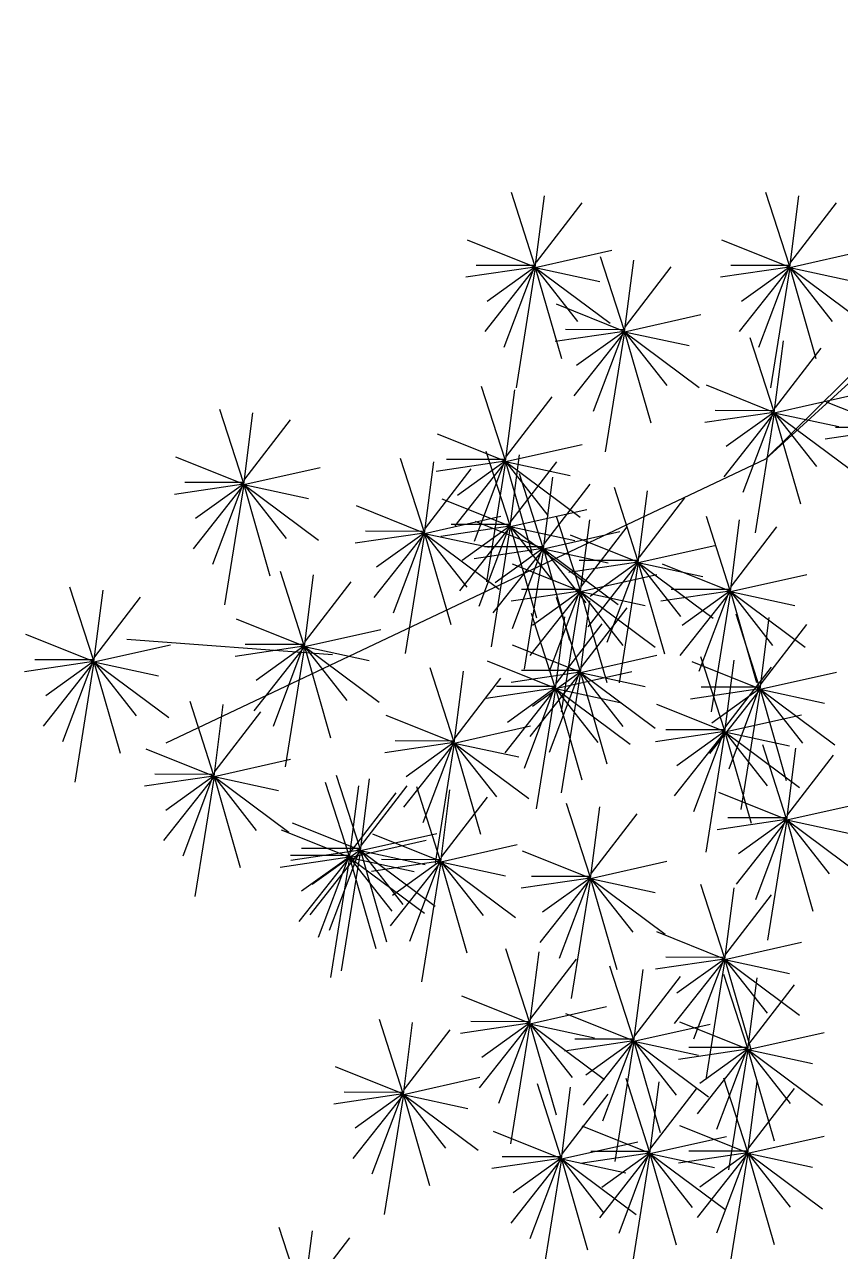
# Model space of a CAD drawing. Extents: x -5.87 to -1.56, y -0.05 to 8.99.
# Drawn here: x -5.62 to -4.661, y 4.274 to 5.716 of the extents above; entities that cross this region are included whole.
import ezdxf

# ---------------------------------------------------------------- set-up
doc = ezdxf.new("R2010")
doc.units = 0
doc.header["$MEASUREMENT"] = 0
doc.layers.get('0').update_dxf_attribs({"linetype": 'CONTINUOUS'})
doc.layers.add('01', color=1, linetype='CONTINUOUS')

msp = doc.modelspace()

# ---------------------------------------------------------------- linework, layer by layer
for p, q in [((-5.0203, 5.4332), (-5.048, 5.5191)), ((-5.0198, 5.4309), (-5.009, 5.5152)), ((-4.7211, 5.4332), (-4.7488, 5.5191)), ((-4.7206, 5.4309), (-4.7098, 5.5152)), ((-5.0186, 5.4371), (-4.9649, 5.507)), ((-4.7194, 5.4371), (-4.6657, 5.507)), ((-5.0203, 5.4313), (-5.0997, 5.4631)), ((-4.7211, 5.4313), (-4.8005, 5.4631)), ((-5.0198, 5.4309), (-4.93, 5.451)), ((-4.9155, 5.3576), (-4.9431, 5.4435)), ((-4.915, 5.3553), (-4.9041, 5.4396)), ((-4.7206, 5.4309), (-4.6308, 5.451)), ((-5.0203, 5.4313), (-5.1014, 5.4193)), ((-5.0203, 5.4332), (-5.0893, 5.4333)), ((-5.0198, 5.4309), (-5.0793, 5.3555)), ((-5.0203, 5.4313), (-5.0764, 5.391)), ((-5.0203, 5.4332), (-5.0567, 5.3369)), ((-5.0198, 5.4309), (-5.0424, 5.2895)), ((-5.0198, 5.4309), (-4.9319, 5.3654)), ((-5.0198, 5.4309), (-4.989, 5.3237)), ((-5.0198, 5.4309), (-4.9438, 5.4145)), ((-5.0198, 5.4309), (-4.9701, 5.3675)), ((-4.9138, 5.3615), (-4.8601, 5.4314)), ((-4.7211, 5.4313), (-4.8022, 5.4193)), ((-4.7211, 5.4332), (-4.7901, 5.4333)), ((-4.7206, 5.4309), (-4.7801, 5.3555)), ((-4.7211, 5.4313), (-4.7772, 5.391)), ((-4.7211, 5.4332), (-4.7575, 5.3369)), ((-4.7206, 5.4309), (-4.7432, 5.2895)), ((-4.7206, 5.4309), (-4.6327, 5.3654)), ((-4.7206, 5.4309), (-4.6898, 5.3237)), ((-4.7206, 5.4309), (-4.6446, 5.4145)), ((-4.7206, 5.4309), (-4.6709, 5.3675)), ((-4.9155, 5.3557), (-4.9949, 5.3875)), ((-4.915, 5.3553), (-4.8251, 5.3754)), ((-4.9155, 5.3557), (-4.9966, 5.3437)), ((-4.9155, 5.3576), (-4.9844, 5.3578)), ((-4.915, 5.3553), (-4.9745, 5.2799)), ((-4.9155, 5.3557), (-4.9715, 5.3154)), ((-4.9155, 5.3576), (-4.9518, 5.2613)), ((-4.915, 5.3553), (-4.9375, 5.2139)), ((-4.915, 5.3553), (-4.8271, 5.2898)), ((-4.915, 5.3553), (-4.8841, 5.2481)), ((-4.915, 5.3553), (-4.8389, 5.3389)), ((-4.915, 5.3553), (-4.8652, 5.2919)), ((-4.7393, 5.2623), (-4.767, 5.3482)), ((-4.7388, 5.26), (-4.7279, 5.3444)), ((-4.7376, 5.2663), (-4.6839, 5.3361)), ((-5.0553, 5.2049), (-5.0829, 5.2908)), ((-5.0548, 5.2026), (-5.0439, 5.2869)), ((-4.7393, 5.2605), (-4.8187, 5.2923)), ((-4.7388, 5.26), (-4.649, 5.2802)), ((-5.0536, 5.2088), (-4.9999, 5.2787)), ((-4.5981, 5.2408), (-4.6775, 5.2726)), ((-5.3631, 5.1779), (-5.3908, 5.2638)), ((-5.3626, 5.1756), (-5.3518, 5.26)), ((-5.3614, 5.1818), (-5.3078, 5.2517)), ((-4.7393, 5.2605), (-4.8204, 5.2484)), ((-4.7393, 5.2623), (-4.8082, 5.2625)), ((-4.7388, 5.26), (-4.7983, 5.1846)), ((-4.7393, 5.2605), (-4.7954, 5.2202)), ((-4.7393, 5.2623), (-4.7757, 5.1661)), ((-4.7388, 5.26), (-4.7614, 5.1187)), ((-4.7388, 5.26), (-4.6509, 5.1946)), ((-4.7388, 5.26), (-4.708, 5.1528)), ((-4.7388, 5.26), (-4.6628, 5.2437)), ((-4.7388, 5.26), (-4.6891, 5.1967)), ((-4.5981, 5.2408), (-4.6792, 5.2288)), ((-4.5981, 5.2427), (-4.667, 5.2428)), ((-5.0553, 5.203), (-5.1347, 5.2348)), ((-5.0548, 5.2026), (-4.9649, 5.2227)), ((-5.0498, 5.1285), (-5.0775, 5.2144)), ((-5.0493, 5.1262), (-5.0384, 5.2106)), ((-5.3631, 5.1761), (-5.4425, 5.2078)), ((-5.3626, 5.1756), (-5.2728, 5.1958)), ((-5.1506, 5.1205), (-5.1783, 5.2063)), ((-5.1501, 5.1181), (-5.1392, 5.2025)), ((-5.1489, 5.1244), (-5.0952, 5.1942)), ((-5.0553, 5.203), (-5.1364, 5.191)), ((-5.0553, 5.2049), (-5.1242, 5.205)), ((-5.0548, 5.2026), (-5.1143, 5.1272)), ((-5.0553, 5.203), (-5.1114, 5.1627)), ((-5.0553, 5.2049), (-5.0916, 5.1086)), ((-5.0548, 5.2026), (-5.0774, 5.0612)), ((-5.0548, 5.2026), (-4.9669, 5.1371)), ((-5.0548, 5.2026), (-5.0239, 5.0954)), ((-5.0548, 5.2026), (-4.9788, 5.1862)), ((-5.0548, 5.2026), (-5.005, 5.1392)), ((-5.0481, 5.1324), (-4.9944, 5.2023)), ((-5.0108, 5.1023), (-5.0385, 5.1882)), ((-5.0103, 5.1), (-4.9994, 5.1844)), ((-5.3631, 5.1761), (-5.4442, 5.164)), ((-5.3631, 5.1779), (-5.4321, 5.1781)), ((-5.3626, 5.1756), (-5.4221, 5.1002)), ((-5.3631, 5.1761), (-5.4192, 5.1357)), ((-5.3631, 5.1779), (-5.3995, 5.0817)), ((-5.3626, 5.1756), (-5.3852, 5.0343)), ((-5.3626, 5.1756), (-5.2747, 5.1102)), ((-5.3626, 5.1756), (-5.3318, 5.0684)), ((-5.3626, 5.1756), (-5.2866, 5.1592)), ((-5.3626, 5.1756), (-5.3129, 5.1123)), ((-5.0091, 5.1062), (-4.9554, 5.1761)), ((-4.8992, 5.0861), (-4.9269, 5.172)), ((-4.8987, 5.0838), (-4.8879, 5.1682)), ((-5.1506, 5.1186), (-5.23, 5.1504)), ((-5.0498, 5.1267), (-5.1292, 5.1584)), ((-4.8975, 5.0901), (-4.8439, 5.1599)), ((-5.1501, 5.1181), (-5.0603, 5.1383)), ((-5.0493, 5.1262), (-4.9594, 5.1464)), ((-4.9672, 5.0522), (-4.9949, 5.138)), ((-4.791, 5.0522), (-4.8187, 5.138)), ((-5.0498, 5.1267), (-5.1309, 5.1146)), ((-5.0498, 5.1285), (-5.1187, 5.1287)), ((-5.0493, 5.1262), (-5.1088, 5.0508)), ((-5.0498, 5.1267), (-5.1059, 5.0863)), ((-5.0108, 5.1005), (-5.0902, 5.1322)), ((-5.0498, 5.1285), (-5.0862, 5.0323)), ((-5.0493, 5.1262), (-5.0719, 4.9849)), ((-5.0493, 5.1262), (-4.9614, 5.0607)), ((-5.0493, 5.1262), (-5.0185, 5.019)), ((-5.0493, 5.1262), (-4.9733, 5.1098)), ((-5.0493, 5.1262), (-4.9996, 5.0628)), ((-4.9667, 5.0499), (-4.9558, 5.1342)), ((-4.9655, 5.0561), (-4.9118, 5.126)), ((-4.7905, 5.0499), (-4.7797, 5.1342)), ((-4.7893, 5.0561), (-4.7357, 5.126)), ((-5.1506, 5.1186), (-5.2317, 5.1065)), ((-5.1506, 5.1205), (-5.2195, 5.1206)), ((-5.1501, 5.1181), (-5.2096, 5.0427)), ((-5.1506, 5.1186), (-5.2067, 5.0783)), ((-5.1506, 5.1205), (-5.187, 5.0242)), ((-5.1501, 5.1181), (-5.1727, 4.9768)), ((-5.1501, 5.1181), (-5.0622, 5.0527)), ((-5.1501, 5.1181), (-5.1193, 5.011)), ((-5.1501, 5.1181), (-5.0741, 5.1018)), ((-5.1501, 5.1181), (-5.1004, 5.0548)), ((-5.0103, 5.1), (-4.9205, 5.1202)), ((-4.8992, 5.0843), (-4.9786, 5.1161)), ((-5.0108, 5.1005), (-5.0919, 5.0884)), ((-5.0108, 5.1023), (-5.0797, 5.1025)), ((-5.0103, 5.1), (-5.0698, 5.0246)), ((-5.0108, 5.1005), (-5.0669, 5.0601)), ((-5.0108, 5.1023), (-5.0472, 5.0061)), ((-5.0103, 5.1), (-5.0329, 4.9587)), ((-5.0103, 5.1), (-4.9224, 5.0346)), ((-5.0103, 5.1), (-4.9795, 4.9928)), ((-5.0103, 5.1), (-4.9343, 5.0836)), ((-5.0103, 5.1), (-4.9606, 5.0367)), ((-4.8987, 5.0838), (-4.8089, 5.104)), ((-4.9672, 5.0503), (-5.0466, 5.0821)), ((-4.8992, 5.0843), (-4.9803, 5.0722)), ((-4.8992, 5.0861), (-4.9682, 5.0863)), ((-4.8987, 5.0838), (-4.9582, 5.0084)), ((-4.8992, 5.0843), (-4.9553, 5.044)), ((-4.8992, 5.0861), (-4.9356, 4.9899)), ((-4.8987, 5.0838), (-4.9213, 4.9425)), ((-4.8987, 5.0838), (-4.8108, 5.0184)), ((-4.8987, 5.0838), (-4.8679, 4.9766)), ((-4.8987, 5.0838), (-4.8227, 5.0675)), ((-4.8987, 5.0838), (-4.849, 5.0205)), ((-4.791, 5.0503), (-4.8704, 5.0821)), ((-5.2918, 4.9874), (-5.3195, 5.0733)), ((-5.2913, 4.9851), (-5.2805, 5.0695)), ((-4.9667, 5.0499), (-4.8768, 5.07)), ((-4.7905, 5.0499), (-4.7007, 5.07)), ((-5.5393, 4.9693), (-5.567, 5.0551)), ((-5.5388, 4.967), (-5.5279, 5.0513)), ((-5.2901, 4.9913), (-5.2364, 5.0612)), ((-4.9672, 5.0503), (-5.0483, 5.0383)), ((-4.9672, 5.0522), (-5.0361, 5.0523)), ((-4.9667, 5.0499), (-5.0262, 4.9744)), ((-4.9672, 5.0503), (-5.0233, 5.01)), ((-4.9672, 5.0522), (-5.0036, 4.9559)), ((-4.9667, 5.0499), (-4.9893, 4.9085)), ((-4.9667, 5.0499), (-4.8788, 4.9844)), ((-4.9667, 5.0499), (-4.9359, 4.9427)), ((-4.9667, 5.0499), (-4.8907, 5.0335)), ((-4.9667, 5.0499), (-4.917, 4.9865)), ((-4.791, 5.0503), (-4.8721, 5.0383)), ((-4.791, 5.0522), (-4.86, 5.0523)), ((-4.7905, 5.0499), (-4.85, 4.9744)), ((-4.791, 5.0503), (-4.8471, 5.01)), ((-4.791, 5.0522), (-4.8274, 4.9559)), ((-4.7905, 5.0499), (-4.8131, 4.9085)), ((-4.7905, 5.0499), (-4.7026, 4.9844)), ((-4.7905, 5.0499), (-4.7597, 4.9427)), ((-4.7905, 5.0499), (-4.7145, 5.0335)), ((-4.7905, 5.0499), (-4.7408, 4.9865)), ((-5.5376, 4.9732), (-5.4839, 5.0431)), ((-4.9672, 4.9569), (-4.9949, 5.0428)), ((-4.9667, 4.9546), (-4.9558, 5.039)), ((-4.9967, 4.938), (-5.0243, 5.0239)), ((-4.9655, 4.9609), (-4.9118, 5.0307)), ((-4.7561, 4.9373), (-4.7837, 5.0231)), ((-5.2918, 4.9856), (-5.3712, 5.0173)), ((-4.9962, 4.9357), (-4.9853, 5.0201)), ((-4.995, 4.9419), (-4.9413, 5.0118)), ((-4.7556, 4.935), (-4.7447, 5.0193)), ((-4.7544, 4.9412), (-4.7007, 5.0111)), ((-5.5393, 4.9674), (-5.6187, 4.9992)), ((-5.2584, 4.9755), (-5.5, 4.9934)), ((-5.2913, 4.9851), (-5.2015, 5.0053)), ((-5.5388, 4.967), (-5.4489, 4.9871)), ((-5.2918, 4.9856), (-5.3729, 4.9735)), ((-5.2918, 4.9874), (-5.3608, 4.9876)), ((-5.2913, 4.9851), (-5.3508, 4.9097)), ((-5.2918, 4.9856), (-5.3479, 4.9452)), ((-5.2918, 4.9874), (-5.3282, 4.8912)), ((-5.2913, 4.9851), (-5.3139, 4.8438)), ((-5.2913, 4.9851), (-5.2034, 4.9197)), ((-5.2913, 4.9851), (-5.2605, 4.8779)), ((-5.2913, 4.9851), (-5.2153, 4.9687)), ((-5.2913, 4.9851), (-5.2416, 4.9217)), ((-4.9672, 4.9551), (-5.0466, 4.9869)), ((-5.5393, 4.9674), (-5.6204, 4.9553)), ((-5.5393, 4.9693), (-5.6082, 4.9694)), ((-5.5388, 4.967), (-5.5983, 4.8915)), ((-5.5393, 4.9674), (-5.5954, 4.9271)), ((-5.5393, 4.9693), (-5.5757, 4.873)), ((-5.5388, 4.967), (-5.5614, 4.8256)), ((-5.5388, 4.967), (-5.4509, 4.9015)), ((-5.5388, 4.967), (-5.508, 4.8598)), ((-5.5388, 4.967), (-5.4628, 4.9506)), ((-5.5388, 4.967), (-5.4891, 4.9036)), ((-4.9967, 4.9362), (-5.0761, 4.9679)), ((-4.9667, 4.9546), (-4.8768, 4.9748)), ((-4.7561, 4.9354), (-4.8355, 4.9672)), ((-4.7974, 4.8871), (-4.8251, 4.973)), ((-4.7969, 4.8848), (-4.786, 4.9692)), ((-5.1156, 4.874), (-5.1433, 4.9599)), ((-5.1152, 4.8717), (-5.1043, 4.9561)), ((-4.9672, 4.9551), (-5.0483, 4.943)), ((-4.9672, 4.9569), (-5.0361, 4.9571)), ((-4.9667, 4.9546), (-5.0262, 4.8792)), ((-4.9672, 4.9551), (-5.0233, 4.9148)), ((-4.9672, 4.9569), (-5.0036, 4.8607)), ((-4.9962, 4.9357), (-4.9063, 4.9559)), ((-4.9667, 4.9546), (-4.9893, 4.8133)), ((-4.9667, 4.9546), (-4.8788, 4.8892)), ((-4.9667, 4.9546), (-4.9359, 4.8474)), ((-4.9667, 4.9546), (-4.8907, 4.9382)), ((-4.9667, 4.9546), (-4.917, 4.8913)), ((-4.7957, 4.8911), (-4.742, 4.9609)), ((-4.7556, 4.935), (-4.6657, 4.9551)), ((-5.1139, 4.8779), (-5.0603, 4.9478)), ((-4.9967, 4.9362), (-5.0778, 4.9241)), ((-4.9967, 4.938), (-5.0656, 4.9382)), ((-4.9962, 4.9357), (-5.0557, 4.8603)), ((-4.9967, 4.9362), (-5.0527, 4.8958)), ((-4.9967, 4.938), (-5.033, 4.8417)), ((-4.9962, 4.9357), (-5.0188, 4.7944)), ((-4.9962, 4.9357), (-4.9083, 4.8702)), ((-4.9962, 4.9357), (-4.9653, 4.8285)), ((-4.9962, 4.9357), (-4.9201, 4.9193)), ((-4.9962, 4.9357), (-4.9464, 4.8723)), ((-4.7561, 4.9354), (-4.8372, 4.9234)), ((-4.7561, 4.9373), (-4.825, 4.9374)), ((-4.7556, 4.935), (-4.8151, 4.8595)), ((-4.7561, 4.9354), (-4.8122, 4.8951)), ((-4.7561, 4.9373), (-4.7924, 4.841)), ((-4.7556, 4.935), (-4.7782, 4.7936)), ((-4.7556, 4.935), (-4.6677, 4.8695)), ((-4.7556, 4.935), (-4.7247, 4.8278)), ((-4.7556, 4.935), (-4.6796, 4.9186)), ((-4.7556, 4.935), (-4.7058, 4.8716)), ((-5.3981, 4.8347), (-5.4258, 4.9206)), ((-5.3976, 4.8324), (-5.3867, 4.9168)), ((-5.3964, 4.8386), (-5.3427, 4.9085)), ((-4.7974, 4.8853), (-4.8768, 4.9171)), ((-4.7969, 4.8848), (-4.707, 4.905)), ((-5.1156, 4.8722), (-5.1951, 4.9039)), ((-5.1152, 4.8717), (-5.0253, 4.8919)), ((-4.7974, 4.8853), (-4.8785, 4.8732)), ((-4.7974, 4.8871), (-4.8663, 4.8873)), ((-4.7969, 4.8848), (-4.8564, 4.8094)), ((-4.7974, 4.8853), (-4.8535, 4.845)), ((-4.7974, 4.8871), (-4.8337, 4.7909)), ((-4.7969, 4.8848), (-4.8195, 4.7435)), ((-4.7969, 4.8848), (-4.709, 4.8194)), ((-4.7969, 4.8848), (-4.766, 4.7776)), ((-4.7969, 4.8848), (-4.7209, 4.8685)), ((-4.7969, 4.8848), (-4.7472, 4.8215)), ((-5.3981, 4.8329), (-5.4775, 4.8646)), ((-5.1156, 4.8722), (-5.1968, 4.8601)), ((-5.1156, 4.874), (-5.1846, 4.8742)), ((-5.1152, 4.8717), (-5.1747, 4.7963)), ((-5.1156, 4.8722), (-5.1717, 4.8318)), ((-5.1156, 4.874), (-5.152, 4.7778)), ((-5.1152, 4.8717), (-5.1377, 4.7304)), ((-5.1152, 4.8717), (-5.0273, 4.8063)), ((-5.1152, 4.8717), (-5.0843, 4.7645)), ((-5.1152, 4.8717), (-5.0391, 4.8553)), ((-5.1152, 4.8717), (-5.0654, 4.8084)), ((-4.7247, 4.7836), (-4.7524, 4.8695)), ((-4.7242, 4.7813), (-4.7134, 4.8657)), ((-5.3976, 4.8324), (-5.3077, 4.8526)), ((-4.723, 4.7876), (-4.6693, 4.8574)), ((-5.3981, 4.8329), (-5.4792, 4.8208)), ((-5.3981, 4.8347), (-5.467, 4.8349)), ((-5.3981, 4.8329), (-5.4542, 4.7925)), ((-5.3981, 4.8347), (-5.4344, 4.7385)), ((-5.2259, 4.7475), (-5.2536, 4.8334)), ((-5.3976, 4.8324), (-5.4571, 4.757)), ((-5.3976, 4.8324), (-5.4202, 4.6911)), ((-5.3976, 4.8324), (-5.3097, 4.7669)), ((-5.3976, 4.8324), (-5.3667, 4.7252)), ((-5.3976, 4.8324), (-5.3216, 4.816)), ((-5.3976, 4.8324), (-5.3479, 4.769)), ((-5.2387, 4.7394), (-5.2664, 4.8253)), ((-5.2382, 4.7371), (-5.2273, 4.8215)), ((-5.2255, 4.7452), (-5.2146, 4.8295)), ((-5.2242, 4.7514), (-5.1706, 4.8213)), ((-5.1315, 4.7344), (-5.1592, 4.8203)), ((-5.237, 4.7434), (-5.1833, 4.8132)), ((-5.131, 4.7321), (-5.1202, 4.8165)), ((-5.1298, 4.7384), (-5.0762, 4.8082)), ((-4.7247, 4.7818), (-4.8041, 4.8136)), ((-4.9554, 4.7148), (-4.983, 4.8006)), ((-4.9549, 4.7125), (-4.944, 4.7968)), ((-4.7242, 4.7813), (-4.6344, 4.8015)), ((-5.2259, 4.7457), (-5.3054, 4.7774)), ((-4.9537, 4.7187), (-4.9, 4.7886)), ((-4.7247, 4.7818), (-4.8058, 4.7697)), ((-4.7247, 4.7836), (-4.7936, 4.7838)), ((-4.7242, 4.7813), (-4.7837, 4.7059)), ((-4.7247, 4.7818), (-4.7808, 4.7415)), ((-4.7247, 4.7836), (-4.7611, 4.6874)), ((-4.7242, 4.7813), (-4.7468, 4.64)), ((-4.7242, 4.7813), (-4.6363, 4.7159)), ((-4.7242, 4.7813), (-4.6934, 4.6741)), ((-4.7242, 4.7813), (-4.6482, 4.7649)), ((-4.7242, 4.7813), (-4.6745, 4.718)), ((-5.2387, 4.7376), (-5.3181, 4.7694)), ((-5.2255, 4.7452), (-5.1356, 4.7654)), ((-5.1315, 4.7326), (-5.2109, 4.7644)), ((-5.2259, 4.7475), (-5.2949, 4.7477)), ((-5.2259, 4.7475), (-5.2623, 4.6512)), ((-5.2382, 4.7371), (-5.1483, 4.7573)), ((-5.131, 4.7321), (-5.0412, 4.7523)), ((-5.2387, 4.7376), (-5.3198, 4.7255)), ((-5.2387, 4.7394), (-5.3076, 4.7396)), ((-5.2259, 4.7457), (-5.3071, 4.7336)), ((-5.2382, 4.7371), (-5.2977, 4.6617)), ((-5.2387, 4.7376), (-5.2948, 4.6973)), ((-5.2255, 4.7452), (-5.285, 4.6698)), ((-5.2259, 4.7457), (-5.282, 4.7053)), ((-5.2387, 4.7394), (-5.2751, 4.6432)), ((-5.2382, 4.7371), (-5.2608, 4.5958)), ((-5.2255, 4.7452), (-5.248, 4.6039)), ((-5.2382, 4.7371), (-5.1503, 4.6717)), ((-5.2382, 4.7371), (-5.2074, 4.6299)), ((-5.2382, 4.7371), (-5.1622, 4.7208)), ((-5.2382, 4.7371), (-5.1885, 4.6738)), ((-5.2255, 4.7452), (-5.1376, 4.6797)), ((-5.2255, 4.7452), (-5.1946, 4.638)), ((-5.2255, 4.7452), (-5.1494, 4.7288)), ((-5.2255, 4.7452), (-5.1757, 4.6818)), ((-5.1315, 4.7326), (-5.2126, 4.7205)), ((-5.1315, 4.7344), (-5.2005, 4.7346)), ((-5.131, 4.7321), (-5.1905, 4.6567)), ((-5.1315, 4.7326), (-5.1876, 4.6923)), ((-5.1315, 4.7344), (-5.1679, 4.6382)), ((-5.131, 4.7321), (-5.1536, 4.5908)), ((-5.131, 4.7321), (-5.0431, 4.6667)), ((-5.131, 4.7321), (-5.1002, 4.6249)), ((-5.131, 4.7321), (-5.055, 4.7157)), ((-5.131, 4.7321), (-5.0813, 4.6688)), ((-4.9554, 4.7129), (-5.0348, 4.7447)), ((-4.9549, 4.7125), (-4.865, 4.7326)), ((-4.9554, 4.7129), (-5.0365, 4.7009)), ((-4.9554, 4.7148), (-5.0243, 4.7149)), ((-4.9549, 4.7125), (-5.0144, 4.637)), ((-4.9554, 4.7129), (-5.0115, 4.6726)), ((-4.9554, 4.7148), (-4.9917, 4.6185)), ((-4.9549, 4.7125), (-4.9775, 4.5711)), ((-4.9549, 4.7125), (-4.867, 4.647)), ((-4.9549, 4.7125), (-4.924, 4.6053)), ((-4.9549, 4.7125), (-4.8789, 4.6961)), ((-4.9549, 4.7125), (-4.9051, 4.6491)), ((-4.7974, 4.6195), (-4.8251, 4.7054)), ((-4.7969, 4.6172), (-4.786, 4.7016)), ((-4.7957, 4.6235), (-4.742, 4.6933)), ((-4.7974, 4.6177), (-4.8768, 4.6495)), ((-4.7969, 4.6172), (-4.707, 4.6374)), ((-5.0267, 4.5439), (-5.0544, 4.6298)), ((-5.0262, 4.5416), (-5.0153, 4.626)), ((-5.025, 4.5479), (-4.9713, 4.6177)), ((-4.7974, 4.6177), (-4.8785, 4.6056)), ((-4.7974, 4.6195), (-4.8663, 4.6197)), ((-4.7969, 4.6172), (-4.8564, 4.5418)), ((-4.7974, 4.6177), (-4.8535, 4.5774)), ((-4.7974, 4.6195), (-4.8337, 4.5233)), ((-4.7969, 4.6172), (-4.8195, 4.4759)), ((-4.7969, 4.6172), (-4.709, 4.5518)), ((-4.7969, 4.6172), (-4.766, 4.51)), ((-4.7969, 4.6172), (-4.7209, 4.6008)), ((-4.7969, 4.6172), (-4.7472, 4.5539)), ((-4.9044, 4.5234), (-4.9321, 4.6093)), ((-4.9039, 4.5211), (-4.8931, 4.6055)), ((-4.9027, 4.5274), (-4.849, 4.5972)), ((-4.7704, 4.5135), (-4.7981, 4.5994)), ((-4.7699, 4.5112), (-4.759, 4.5956)), ((-5.0267, 4.5421), (-5.1061, 4.5739)), ((-4.7687, 4.5175), (-4.715, 4.5873)), ((-5.0262, 4.5416), (-4.9363, 4.5618)), ((-5.1755, 4.4608), (-5.2032, 4.5467)), ((-4.9044, 4.5216), (-4.9838, 4.5533)), ((-5.175, 4.4585), (-5.1641, 4.5429)), ((-5.1738, 4.4648), (-5.1201, 4.5346)), ((-5.0267, 4.5421), (-5.1078, 4.53)), ((-5.0267, 4.5439), (-5.0956, 4.5441)), ((-5.0262, 4.5416), (-5.0857, 4.4662)), ((-5.0267, 4.5421), (-5.0828, 4.5018)), ((-5.0267, 4.5439), (-5.063, 4.4477)), ((-5.0262, 4.5416), (-5.0488, 4.4003)), ((-5.0262, 4.5416), (-4.9383, 4.4762)), ((-5.0262, 4.5416), (-4.9953, 4.4344)), ((-5.0262, 4.5416), (-4.9502, 4.5252)), ((-5.0262, 4.5416), (-4.9765, 4.4783)), ((-4.9039, 4.5211), (-4.8141, 4.5413)), ((-4.7704, 4.5117), (-4.8498, 4.5435)), ((-4.7699, 4.5112), (-4.6801, 4.5314)), ((-4.9044, 4.5216), (-4.9855, 4.5095)), ((-4.9044, 4.5234), (-4.9734, 4.5236)), ((-4.9039, 4.5211), (-4.9634, 4.4457)), ((-4.9044, 4.5216), (-4.9605, 4.4812)), ((-4.9044, 4.5234), (-4.9408, 4.4272)), ((-4.9039, 4.5211), (-4.9265, 4.3798)), ((-4.9039, 4.5211), (-4.816, 4.4557)), ((-4.9039, 4.5211), (-4.8731, 4.4139)), ((-4.9039, 4.5211), (-4.8279, 4.5047)), ((-4.9039, 4.5211), (-4.8542, 4.4578)), ((-4.7704, 4.5117), (-4.8515, 4.4996)), ((-4.7704, 4.5135), (-4.8393, 4.5137)), ((-4.7699, 4.5112), (-4.8294, 4.4358)), ((-4.7704, 4.5117), (-4.8265, 4.4714)), ((-4.7704, 4.5135), (-4.8068, 4.4173)), ((-4.7699, 4.5112), (-4.7925, 4.3699)), ((-4.7699, 4.5112), (-4.682, 4.4458)), ((-4.7699, 4.5112), (-4.7391, 4.404)), ((-4.7699, 4.5112), (-4.6939, 4.4948)), ((-4.7699, 4.5112), (-4.7202, 4.4479)), ((-5.1755, 4.459), (-5.2549, 4.4908)), ((-5.175, 4.4585), (-5.0852, 4.4787)), ((-4.8855, 4.3912), (-4.9131, 4.4771)), ((-4.885, 4.3889), (-4.8741, 4.4733)), ((-4.7704, 4.3917), (-4.7981, 4.4775)), ((-4.7699, 4.3894), (-4.759, 4.4737)), ((-5.1755, 4.459), (-5.2566, 4.4469)), ((-5.1755, 4.4608), (-5.2444, 4.461)), ((-5.175, 4.4585), (-5.2345, 4.3831)), ((-5.1755, 4.459), (-5.2316, 4.4187)), ((-5.1755, 4.4608), (-5.2119, 4.3646)), ((-5.175, 4.4585), (-5.1976, 4.3172)), ((-5.175, 4.4585), (-5.0871, 4.3931)), ((-5.175, 4.4585), (-5.1442, 4.3513)), ((-5.175, 4.4585), (-5.099, 4.4421)), ((-5.175, 4.4585), (-5.1253, 4.3952)), ((-4.9897, 4.3851), (-5.0174, 4.4709)), ((-4.9892, 4.3828), (-4.9783, 4.4671)), ((-4.988, 4.389), (-4.9343, 4.4589)), ((-4.8838, 4.3952), (-4.8301, 4.465)), ((-4.7687, 4.3956), (-4.715, 4.4654)), ((-4.9897, 4.3832), (-5.0691, 4.415)), ((-4.8855, 4.3894), (-4.9649, 4.4212)), ((-4.7704, 4.3898), (-4.8498, 4.4216)), ((-4.9892, 4.3828), (-4.8994, 4.4029)), ((-4.885, 4.3889), (-4.7951, 4.4091)), ((-4.7699, 4.3894), (-4.6801, 4.4095)), ((-4.8855, 4.3894), (-4.9666, 4.3773)), ((-4.8855, 4.3912), (-4.9544, 4.3914)), ((-4.885, 4.3889), (-4.9445, 4.3135)), ((-4.8855, 4.3894), (-4.9415, 4.3491)), ((-4.8855, 4.3912), (-4.9218, 4.295)), ((-4.885, 4.3889), (-4.9076, 4.2476)), ((-4.885, 4.3889), (-4.7971, 4.3235)), ((-4.885, 4.3889), (-4.8541, 4.2817)), ((-4.885, 4.3889), (-4.809, 4.3725)), ((-4.885, 4.3889), (-4.8352, 4.3256)), ((-4.7704, 4.3898), (-4.8515, 4.3777)), ((-4.7704, 4.3917), (-4.8393, 4.3918)), ((-4.7699, 4.3894), (-4.8294, 4.3139)), ((-4.7704, 4.3898), (-4.8265, 4.3495)), ((-4.7704, 4.3917), (-4.8068, 4.2954)), ((-4.7699, 4.3894), (-4.7925, 4.248)), ((-4.7699, 4.3894), (-4.682, 4.3239)), ((-4.7699, 4.3894), (-4.7391, 4.2822)), ((-4.7699, 4.3894), (-4.6939, 4.373)), ((-4.7699, 4.3894), (-4.7202, 4.326)), ((-4.9897, 4.3832), (-5.0708, 4.3712)), ((-4.9897, 4.3851), (-5.0586, 4.3852)), ((-4.9892, 4.3828), (-5.0487, 4.3073)), ((-4.9897, 4.3832), (-5.0458, 4.3429)), ((-4.9897, 4.3851), (-5.0261, 4.2888)), ((-4.9892, 4.3828), (-5.0118, 4.2414)), ((-4.9892, 4.3828), (-4.9013, 4.3173)), ((-4.9892, 4.3828), (-4.9584, 4.2756)), ((-4.9892, 4.3828), (-4.9132, 4.3664)), ((-4.9892, 4.3828), (-4.9395, 4.3194)), ((-5.2932, 4.2161), (-5.3209, 4.302)), ((-5.2927, 4.2138), (-5.2818, 4.2982)), ((-5.2915, 4.2201), (-5.2378, 4.2899))]:
    msp.add_line(p, q)
at = {"layer": '01'}
for p, q in [((-4.0338, 5.9126), (-4.749, 5.2054)), ((-4.749, 5.2054), (-4.0307, 5.8634)), ((-4.749, 5.2054), (-5.4543, 4.8715))]:
    msp.add_line(p, q, dxfattribs=at)

doc.saveas('drawing.dxf')
